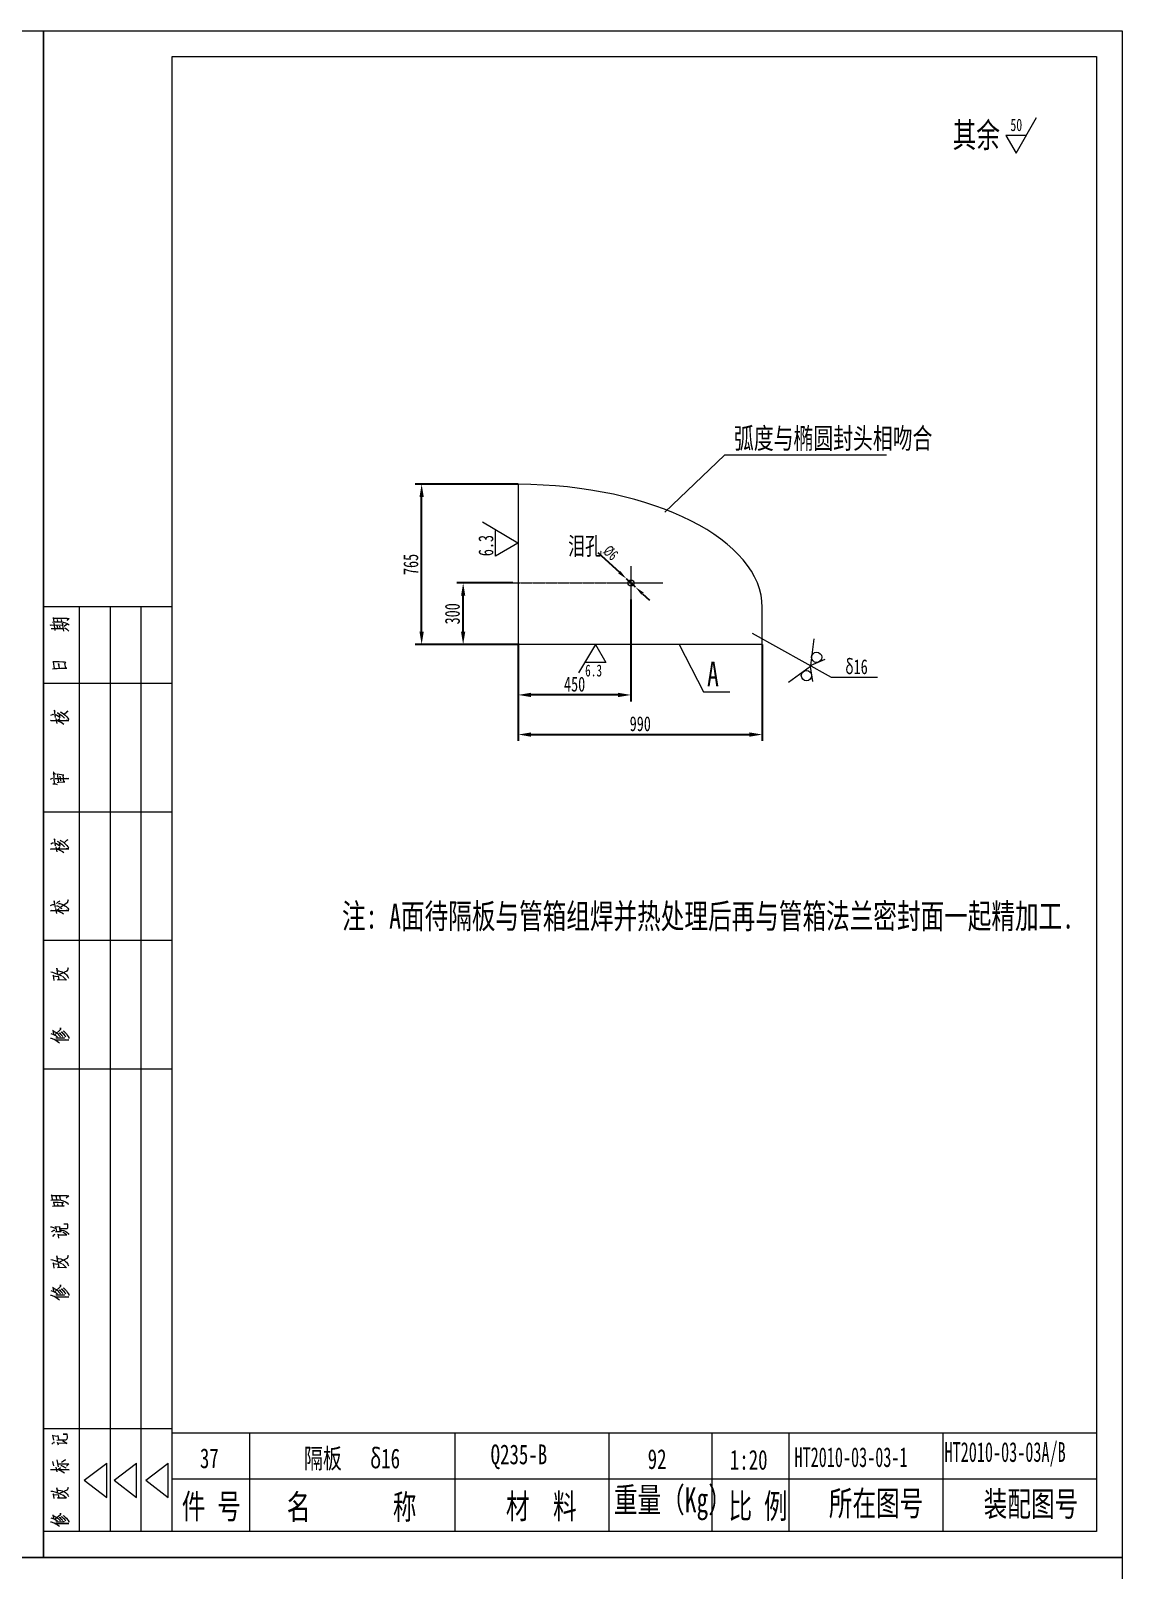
# Model space of a CAD drawing. Header units: millimetres. Extents: x 132745 to 150447, y -25377 to -12762.
# Drawn here: x 146197 to 150447, y -18905 to -12915 of the extents above; entities that cross this region are included whole.
import ezdxf

# ---------------------------------------------------------------- set-up
doc = ezdxf.new("R2010")
doc.units = ezdxf.units.MM
doc.header["$PDSIZE"] = -5
doc.linetypes.add('AD_LTYPE1 0 mm', pattern=[16, 13, -1, 1, -1])
doc.layers.get('0').update_dxf_attribs({"lineweight": 35})
doc.layers.get('Defpoints').update_dxf_attribs({"lineweight": 18})
doc.layers.add('CAXA_0', color=7, linetype='Continuous', lineweight=18)
doc.layers.add('cdr_dim', color=7, linetype='Continuous', lineweight=18)
doc.layers.add('cdr_dwg1', color=4, linetype='Continuous', lineweight=18, true_color=0x00ffff)
doc.layers.add('cdr_dwg3', color=1, linetype='AD_LTYPE1 0 mm', lineweight=18, true_color=0xff0000)
doc.styles.add('HZ', font='simfang.ttf', dxfattribs={"width": 0.7})
doc.styles.get("Standard").update_dxf_attribs({"font": 'simfang.ttf', "width": 0.7})
doc.styles.add('UserTxtStyle1', font='simfang.ttf', dxfattribs={"width": 0.6})
doc.dimstyles.new('UserStyle1', dxfattribs={"dimtxt": 43.338532, "dimasz": 37.5, "dimexe": 18.75, "dimexo": 0, "dimgap": 9.375, "dimtad": 1, "dimdec": 0, "dimrnd": 1, "dimtxsty": 'HZ', "dimblk1": 'CLOSED', "dimblk2": 'CLOSED', "dimcen": 0, "dimdle": 75, "dimclrd": 256, "dimclre": 256, "dimclrt": 256, "dimadec": 0, "dimazin": 0, "dimtfac": 1, "dimtdec": 3, "dimtmove": 0, "dimatfit": 3, "dimldrblk": 'CLOSED', "dimfxl": 1, "dimtolj": 1, "dimarcsym": 0})
doc.dimstyles.new('UserStyle2', dxfattribs={"dimtxt": 57.78471, "dimasz": 50, "dimexe": 25, "dimexo": 0, "dimgap": 12.5, "dimtad": 1, "dimdec": 0, "dimrnd": 1, "dimtxsty": 'HZ', "dimblk1": 'CLOSED', "dimblk2": 'CLOSED', "dimcen": 0, "dimdle": 100, "dimclrd": 256, "dimclre": 256, "dimclrt": 256, "dimadec": 0, "dimazin": 0, "dimtfac": 1, "dimtdec": 3, "dimtmove": 0, "dimatfit": 3, "dimldrblk": 'CLOSED', "dimfxl": 1, "dimtolj": 1, "dimarcsym": 0})

# ---------------------------------------------------------------- blocks, each defined once
blk = doc.blocks.new('*X7')
at = {"layer": 'CAXA_0', "color": 4, "linetype": 'Continuous', "true_color": 0x00ffff}
for p, q in [((-500, 3600), (0, 3600)), ((-360, 0), (-360, 3600)), ((0, 3300), (-497, 3300)), ((0, 2800), (-497, 2800)), ((0, 2300), (-497, 2300)), ((0, 1800), (-497, 1800)), ((0, 400), (-497, 400)), ((0, 0), (-500, 0))]:
    blk.add_line(p, q, dxfattribs=at)
at = {"layer": 'CAXA_0', "color": 7, "linetype": 'Continuous'}
for p, q in [((-240, 0), (-240, 3600)), ((-120, 0), (-120, 3600))]:
    blk.add_line(p, q, dxfattribs=at)
at = {"layer": 'CAXA_0', "color": 1, "linetype": 'Continuous', "true_color": 0xff0000}
for p, q in [((-341.5, 200), (-254.3, 266.9)), ((-254.3, 133.1), (-254.3, 266.9)), ((-225.1, 200), (-137.9, 266.9)), ((-137.9, 133.1), (-137.9, 266.9)), ((-102.2, 200), (-15, 266.9)), ((-15, 133.1), (-15, 266.9)), ((-341.5, 200), (-254.3, 133.1)), ((-225.1, 200), (-137.9, 133.1)), ((-102.2, 200), (-15, 133.1))]:
    blk.add_line(p, q, dxfattribs=at)
at = {"layer": 'CAXA_0', "color": 7, "linetype": 'Continuous'}
for points in [[(-465.9, 3539.2), (-459.5, 3540.6), (-459.5, 3540.6), (-446.7, 3540.6), (-446.7, 3540.6), (-432.7, 3540.1), (-432.7, 3540.1), (-423.9, 3539.2), (-423.9, 3539.2), (-414.6, 3536.7), (-414.6, 3536.7), (-408.7, 3533.7), (-408.7, 3533.7), (-400, 3528.2)], [(-458.9, 3540.6), (-461.8, 3555.5), (-461.8, 3555.5), (-463.6, 3554), (-463.6, 3554), (-445.5, 3554), (-445.5, 3554), (-444.3, 3554), (-444.3, 3554), (-418.1, 3554.5), (-418.1, 3554.5), (-408.2, 3554), (-408.2, 3554), (-402.3, 3553.5), (-402.3, 3553.5), (-400.6, 3553), (-400.6, 3553), (-408.2, 3545.6), (-408.2, 3545.6), (-402.9, 3552.5)], [(-454.8, 3505.9), (-458.3, 3535.2)], [(-444.3, 3541.1), (-446.1, 3549.6)], [(-429.2, 3540.1), (-429.2, 3541.1), (-429.2, 3541.1), (-430.9, 3549.1)], [(-421.6, 3504.4), (-426.2, 3535.2), (-426.2, 3535.2), (-426.8, 3533.7), (-426.8, 3533.7), (-425.1, 3531.7)], [(-474.1, 3527.8), (-470.6, 3528.7), (-470.6, 3528.7), (-425.1, 3527.3)], [(-470.6, 3513.9), (-467.1, 3514.9), (-467.1, 3514.9), (-423.3, 3514.9)], [(-444.9, 3515.4), (-446.7, 3524.3)], [(-435, 3515.9), (-436.7, 3523.8)], [(-419.8, 3523.8), (-412.8, 3529.2), (-412.8, 3529.2), (-409.9, 3529.2), (-409.9, 3529.2), (-415.2, 3527.3)], [(-418.1, 3515.9), (-415.2, 3515.4), (-415.2, 3515.4), (-409.3, 3511.4), (-409.3, 3511.4), (-405.2, 3507.9), (-405.2, 3507.9), (-402.3, 3504.4)], [(-465.3, 3357.4), (-459.5, 3358.3), (-459.5, 3358.3), (-446.7, 3358.8), (-446.7, 3358.8), (-433.2, 3359.3), (-433.2, 3359.3), (-431.5, 3359.3), (-431.5, 3359.3), (-422.2, 3359.3), (-422.2, 3359.3), (-409.9, 3359.3), (-409.9, 3359.3), (-414, 3359.3), (-414, 3359.3), (-417.5, 3378.7), (-417.5, 3378.7), (-413.4, 3382.6), (-413.4, 3382.6), (-418.7, 3383.6), (-418.7, 3383.6), (-425.7, 3383.6), (-425.7, 3383.6), (-439.1, 3384.1), (-439.1, 3384.1), (-453.1, 3384.6), (-453.1, 3384.6), (-464.7, 3384.6), (-464.7, 3384.6), (-463, 3385.1), (-463, 3385.1), (-458.9, 3358.8)], [(-437.9, 3359.3), (-441.4, 3378.7), (-441.4, 3378.7), (-442, 3376.7), (-442, 3376.7), (-439.7, 3372.2)], [(-471.7, 3176.7), (-465.9, 3180.1), (-465.9, 3180.1), (-463.6, 3180.6), (-463.6, 3180.6), (-461.8, 3180.1)], [(-453.1, 3168.2), (-457.7, 3196), (-457.7, 3196), (-458.3, 3194), (-458.3, 3194), (-456.6, 3190.1)], [(-453.7, 3178.2), (-450.2, 3177.7), (-450.2, 3177.7), (-436.2, 3169.2), (-436.2, 3169.2), (-435.6, 3168.2), (-435.6, 3168.2), (-439.7, 3183.6)], [(-447.2, 3186.6), (-444.3, 3186.1), (-444.3, 3186.1), (-435.6, 3180.1), (-435.6, 3180.1), (-435, 3179.6), (-435, 3179.6), (-429.2, 3175.2), (-429.2, 3175.2), (-423.3, 3170.2), (-423.3, 3170.2), (-418.1, 3164.8)], [(-435.6, 3190.1), (-431.5, 3188.6), (-431.5, 3188.6), (-422.2, 3182.6), (-422.2, 3182.6), (-416.3, 3176.7), (-416.3, 3176.7), (-409.9, 3170.2), (-409.9, 3170.2), (-405.2, 3164.8), (-405.2, 3164.8), (-401.7, 3160.3)], [(-419.8, 3180.6), (-409.9, 3190.6), (-409.9, 3190.6), (-405.2, 3192.5), (-405.2, 3192.5), (-411.1, 3189.6)], [(-472.9, 3155.4), (-470, 3157.3), (-470, 3157.3), (-470.6, 3156.8), (-470.6, 3156.8), (-401.7, 3156.8), (-401.7, 3156.8), (-407, 3156.3), (-407, 3156.3), (-412.8, 3156.8)], [(-452.5, 3164.3), (-449, 3144.9)], [(-448.4, 3157.3), (-439.1, 3152.9), (-439.1, 3152.9), (-432.1, 3149.4), (-432.1, 3149.4), (-426.8, 3146.4), (-426.8, 3146.4), (-421.6, 3142.5)], [(-444.3, 3157.3), (-437.3, 3163.8)], [(-457.2, 2910.4), (-460.7, 2955), (-460.7, 2955), (-462.4, 2954), (-462.4, 2954), (-453.1, 2948.1)], [(-423.9, 2942.1), (-421, 2944.1), (-421, 2944.1), (-449, 2947.1), (-449, 2947.1), (-446.7, 2948.1), (-446.7, 2948.1), (-442.6, 2916.9)], [(-447.8, 2914.9), (-442.6, 2915.9), (-442.6, 2915.9), (-416.9, 2917.8), (-416.9, 2917.8), (-421.6, 2917.4), (-421.6, 2917.4), (-423.9, 2942.1), (-423.9, 2942.1), (-424.5, 2939.2), (-424.5, 2939.2), (-423.3, 2933.7)], [(-433.2, 2921.8), (-435.6, 2939.7)], [(-473.5, 2928.3), (-467.7, 2931.2), (-467.7, 2931.2), (-463.6, 2932.2)], [(-463.6, 2910.4), (-458.3, 2910.4), (-458.3, 2910.4), (-454.2, 2909.4), (-454.2, 2909.4), (-450.2, 2908.4), (-450.2, 2908.4), (-447.2, 2907.4)], [(-455.4, 2930.2), (-454.2, 2931.2), (-454.2, 2931.2), (-401.2, 2930.7), (-401.2, 2930.7), (-406.4, 2929.7), (-406.4, 2929.7), (-412.8, 2930.7)], [(-453.1, 2668.2), (-457.7, 2696), (-457.7, 2696), (-458.3, 2694), (-458.3, 2694), (-456.6, 2690.1)], [(-472.9, 2655.4), (-470, 2657.3), (-470, 2657.3), (-470.6, 2656.8), (-470.6, 2656.8), (-401.7, 2656.8), (-401.7, 2656.8), (-407, 2656.3), (-407, 2656.3), (-412.8, 2656.8)], [(-471.7, 2676.7), (-465.9, 2680.1), (-465.9, 2680.1), (-463.6, 2680.6), (-463.6, 2680.6), (-461.8, 2680.1)], [(-453.7, 2678.2), (-450.2, 2677.7), (-450.2, 2677.7), (-436.2, 2669.2), (-436.2, 2669.2), (-435.6, 2668.2), (-435.6, 2668.2), (-439.7, 2683.6)], [(-452.5, 2664.3), (-449, 2644.9)], [(-448.4, 2657.3), (-439.1, 2652.9), (-439.1, 2652.9), (-432.1, 2649.4), (-432.1, 2649.4), (-426.8, 2646.4), (-426.8, 2646.4), (-421.6, 2642.5)], [(-447.2, 2686.6), (-444.3, 2686.1), (-444.3, 2686.1), (-435.6, 2680.1), (-435.6, 2680.1), (-435, 2679.6), (-435, 2679.6), (-429.2, 2675.2), (-429.2, 2675.2), (-423.3, 2670.2), (-423.3, 2670.2), (-418.1, 2664.8)], [(-444.3, 2657.3), (-437.3, 2663.8)], [(-435.6, 2690.1), (-431.5, 2688.6), (-431.5, 2688.6), (-422.2, 2682.6), (-422.2, 2682.6), (-416.3, 2676.7), (-416.3, 2676.7), (-409.9, 2670.2), (-409.9, 2670.2), (-405.2, 2664.8), (-405.2, 2664.8), (-401.7, 2660.3)], [(-419.8, 2680.6), (-409.9, 2690.6), (-409.9, 2690.6), (-405.2, 2692.5), (-405.2, 2692.5), (-411.1, 2689.6)], [(-433.2, 2430.7), (-432.1, 2432.2), (-432.1, 2432.2), (-405.2, 2449.6), (-405.2, 2449.6), (-404.7, 2459), (-404.7, 2459), (-406.4, 2450.1), (-406.4, 2450.1), (-408.7, 2447.6)], [(-472.9, 2436.2), (-467.7, 2439.2), (-467.7, 2439.2), (-464.2, 2440.2), (-464.2, 2440.2), (-460.7, 2440.2)], [(-472.9, 2415.9), (-469.4, 2418.3), (-469.4, 2418.3), (-470.6, 2417.4), (-470.6, 2417.4), (-401.7, 2417.4), (-401.7, 2417.4), (-405.8, 2416.4), (-405.8, 2416.4), (-411.7, 2417.4)], [(-454.2, 2428.8), (-458.3, 2454), (-458.3, 2454), (-458.9, 2452.1), (-458.9, 2452.1), (-457.7, 2449.6)], [(-453.7, 2424.3), (-449.6, 2405.5)], [(-450.2, 2444.6), (-443.7, 2450.6), (-443.7, 2450.6), (-440.8, 2452.1), (-440.8, 2452.1), (-437.3, 2454)], [(-450.2, 2435.2), (-445.5, 2434.7), (-445.5, 2434.7), (-437.3, 2429.7), (-437.3, 2429.7), (-431.5, 2426.3), (-431.5, 2426.3), (-429.2, 2424.3)], [(-449.6, 2417.4), (-441.4, 2414.4), (-441.4, 2414.4), (-434.4, 2410.9), (-434.4, 2410.9), (-428, 2407.4), (-428, 2407.4), (-422.2, 2403.5)], [(-446.7, 2417.8), (-439.1, 2424.8)], [(-441.4, 2444.1), (-436.7, 2444.6), (-436.7, 2444.6), (-428.6, 2441.6), (-428.6, 2441.6), (-422.2, 2438.7), (-422.2, 2438.7), (-416.9, 2435.2), (-416.9, 2435.2), (-412.8, 2432.2), (-412.8, 2432.2), (-408.7, 2429.3), (-408.7, 2429.3), (-405.2, 2425.8), (-405.2, 2425.8), (-401.7, 2421.3)], [(-472.3, 2177.7), (-465.3, 2176.7), (-465.3, 2176.7), (-456, 2173.7), (-456, 2173.7), (-446.1, 2169.7), (-446.1, 2169.7), (-439.7, 2166.8), (-439.7, 2166.8), (-435, 2164.8), (-435, 2164.8), (-430.9, 2162.8)], [(-458.9, 2144.9), (-461.8, 2164.8), (-461.8, 2164.8), (-463.6, 2162.8), (-463.6, 2162.8), (-443.2, 2160.3), (-443.2, 2160.3), (-443.2, 2162.8), (-443.2, 2162.8), (-440.8, 2147.9), (-440.8, 2147.9), (-446.1, 2146.9), (-446.1, 2146.9), (-439.7, 2147.9), (-439.7, 2147.9), (-413.4, 2147.4)], [(-444.9, 2169.7), (-448.4, 2192), (-448.4, 2192), (-449, 2189.6), (-449, 2189.6), (-447.8, 2185.6)], [(-446.1, 2182.1), (-442.6, 2182.1), (-442.6, 2182.1), (-433.2, 2180.1), (-433.2, 2180.1), (-428, 2178.2), (-428, 2178.2), (-423.3, 2176.2), (-423.3, 2176.2), (-419.2, 2173.7), (-419.2, 2173.7), (-415.2, 2170.7), (-415.2, 2170.7), (-411.1, 2167.3), (-411.1, 2167.3), (-408.2, 2163.3), (-408.2, 2163.3), (-405.2, 2159.3), (-405.2, 2159.3), (-404.1, 2156.3), (-404.1, 2156.3), (-402.9, 2153.4)], [(-437.3, 2167.3), (-436.7, 2168.7), (-436.7, 2168.7), (-405.2, 2184.1), (-405.2, 2184.1), (-404.7, 2193.5), (-404.7, 2193.5), (-406.4, 2184.6), (-406.4, 2184.6), (-409.9, 2182.1)], [(-411.1, 2145.9), (-426.8, 2161.3)], [(-473.5, 1920.8), (-470, 1920.3), (-470, 1920.3), (-460.7, 1915.9), (-460.7, 1915.9), (-459.5, 1915.9), (-459.5, 1915.9), (-452.5, 1911.9), (-452.5, 1911.9), (-446.7, 1908.4), (-446.7, 1908.4), (-442, 1905), (-442, 1905), (-437.9, 1902)], [(-472.3, 1938.7), (-463.6, 1935.2), (-463.6, 1935.2), (-456.6, 1932.2), (-456.6, 1932.2), (-451.3, 1928.8), (-451.3, 1928.8), (-450.2, 1928.3), (-450.2, 1928.3), (-446.1, 1925.8)], [(-461.2, 1934.2), (-460.7, 1936.2), (-460.7, 1936.2), (-463, 1951.1), (-463, 1951.1), (-464.2, 1950.1), (-464.2, 1950.1), (-456, 1945.1), (-456, 1945.1), (-449, 1940.7), (-449, 1940.7), (-444.3, 1936.7), (-444.3, 1936.7), (-440.2, 1932.2), (-440.2, 1932.2), (-436.2, 1927.8), (-436.2, 1927.8), (-433.8, 1924.8)], [(-455.4, 1932.2), (-454.8, 1934.2), (-454.8, 1934.2), (-433.8, 1953.5), (-433.8, 1953.5), (-434.4, 1960), (-434.4, 1960), (-434.4, 1953.5), (-434.4, 1953.5), (-436.7, 1951.1)], [(-451.9, 1921.3), (-418.1, 1921.3), (-418.1, 1921.3), (-422.2, 1920.8), (-422.2, 1920.8), (-425.1, 1921.3)], [(-439.7, 1940.7), (-437.9, 1940.2), (-437.9, 1940.2), (-437.3, 1939.7), (-437.3, 1939.7), (-432.7, 1934.7), (-432.7, 1934.7), (-428.6, 1930.7), (-428.6, 1930.7), (-425.7, 1927.3)], [(-432.7, 1944.6), (-430.3, 1943.6), (-430.3, 1943.6), (-429.2, 1943.1), (-429.2, 1943.1), (-423.3, 1937.7), (-423.3, 1937.7), (-422.7, 1936.7), (-422.7, 1936.7), (-419.8, 1933.7), (-419.8, 1933.7), (-416.9, 1929.7), (-416.9, 1929.7), (-414, 1925.8)], [(-425.7, 1949.1), (-421.6, 1947.6), (-421.6, 1947.6), (-415.7, 1942.1), (-415.7, 1942.1), (-411.1, 1937.2), (-411.1, 1937.2), (-408.2, 1932.2), (-408.2, 1932.2), (-404.7, 1927.3), (-404.7, 1927.3), (-402.3, 1922.8), (-402.3, 1922.8), (-401.2, 1919.3)], [(-453.7, 1913.9), (-402.3, 1913.9), (-402.3, 1913.9), (-407, 1912.9), (-407, 1912.9), (-415.7, 1913.9)], [(-471.7, 1290.2), (-465.3, 1291.7), (-465.3, 1291.7), (-451.9, 1291.7), (-451.9, 1291.7), (-440.8, 1291.2), (-440.8, 1291.2), (-432.1, 1289.7), (-432.1, 1289.7), (-423.9, 1287.2), (-423.9, 1287.2), (-415.2, 1283.3), (-415.2, 1283.3), (-408.7, 1279.3), (-408.7, 1279.3), (-404.1, 1274.8), (-404.1, 1274.8), (-402.9, 1273.4)], [(-465.3, 1292.2), (-465.9, 1292.7), (-465.9, 1292.7), (-467.7, 1311), (-467.7, 1311), (-470, 1308.1), (-470, 1308.1), (-465.9, 1308.1), (-465.9, 1308.1), (-422.7, 1307.6), (-422.7, 1307.6), (-414.6, 1307.6), (-414.6, 1307.6), (-408.7, 1307.6), (-408.7, 1307.6), (-402.3, 1306.6), (-402.3, 1306.6), (-412.8, 1298.2)], [(-465.3, 1265.9), (-458.9, 1267.4), (-458.9, 1267.4), (-420.4, 1267.9), (-420.4, 1267.9), (-425.1, 1266.9), (-425.1, 1266.9), (-425.7, 1267.9), (-425.7, 1267.9), (-427.4, 1276.3), (-427.4, 1276.3), (-422.2, 1279.3), (-422.2, 1279.3), (-424.5, 1279.8), (-424.5, 1279.8), (-443.7, 1280.3), (-443.7, 1280.3), (-463, 1280.3), (-463, 1280.3), (-460.7, 1281.3), (-460.7, 1281.3), (-460.1, 1279.3), (-460.1, 1279.3), (-458.9, 1267.9)], [(-448.4, 1292.2), (-448.4, 1293.2), (-448.4, 1293.2), (-450.7, 1304.1), (-450.7, 1304.1), (-451.3, 1302.6), (-451.3, 1302.6), (-450.7, 1301.1)], [(-443.2, 1268.4), (-444.9, 1275.8), (-444.9, 1275.8), (-444.9, 1275.3)], [(-433.8, 1291.2), (-434.4, 1292.2), (-434.4, 1292.2), (-436.2, 1303.6), (-436.2, 1303.6), (-436.7, 1301.6), (-436.7, 1301.6), (-435, 1299.6)], [(-472.9, 1185.6), (-469.4, 1186.1), (-469.4, 1186.1), (-451.3, 1179.6)], [(-468.8, 1167.3), (-467.7, 1168.2), (-467.7, 1168.2), (-460.7, 1173.2), (-460.7, 1173.2), (-456, 1173.7)], [(-464.7, 1148.9), (-458.9, 1155.4), (-458.9, 1155.4), (-456, 1156.8), (-456, 1156.8), (-459.5, 1154.9)], [(-453.7, 1166.8), (-450.2, 1167.7), (-450.2, 1167.7), (-431.5, 1168.2), (-431.5, 1168.2), (-435, 1167.3), (-435, 1167.3), (-437.3, 1186.6), (-437.3, 1186.6), (-437.3, 1185.1), (-437.3, 1185.1), (-453.7, 1186.6), (-453.7, 1186.6), (-453.1, 1187.6), (-453.1, 1187.6), (-450.2, 1168.2)], [(-440.8, 1142), (-440.2, 1143.9), (-440.2, 1143.9), (-443.2, 1157.3), (-443.2, 1157.3), (-444.3, 1155.4), (-444.3, 1155.4), (-409.3, 1154.9), (-409.3, 1154.9), (-409.3, 1154.4), (-409.3, 1154.4), (-425.7, 1165.8)], [(-434.4, 1179.6), (-430.3, 1180.1), (-430.3, 1180.1), (-412.8, 1179.6), (-412.8, 1179.6), (-408.2, 1180.1), (-408.2, 1180.1), (-405.8, 1181.6), (-405.8, 1181.6), (-405.2, 1183.6), (-405.2, 1183.6), (-405.2, 1197), (-405.2, 1197), (-421.6, 1196)], [(-433.8, 1173.2), (-428.6, 1172.7), (-428.6, 1172.7), (-421.6, 1171.2), (-421.6, 1171.2), (-414, 1167.7), (-414, 1167.7), (-409.9, 1164.8), (-409.9, 1164.8), (-404.7, 1160.3), (-404.7, 1160.3), (-401.2, 1156.3)], [(-472.3, 1058.7), (-465.3, 1057.7), (-465.3, 1057.7), (-456, 1054.7), (-456, 1054.7), (-446.1, 1050.7), (-446.1, 1050.7), (-439.7, 1047.8), (-439.7, 1047.8), (-435, 1045.8), (-435, 1045.8), (-430.9, 1043.8)], [(-458.9, 1025.9), (-461.8, 1045.8), (-461.8, 1045.8), (-463.6, 1043.8), (-463.6, 1043.8), (-443.2, 1041.3), (-443.2, 1041.3), (-443.2, 1043.8), (-443.2, 1043.8), (-440.8, 1028.9), (-440.8, 1028.9), (-446.1, 1027.9), (-446.1, 1027.9), (-439.7, 1028.9), (-439.7, 1028.9), (-413.4, 1028.4)], [(-444.9, 1050.7), (-448.4, 1073), (-448.4, 1073), (-449, 1070.6), (-449, 1070.6), (-447.8, 1066.6)], [(-446.1, 1063.1), (-442.6, 1063.1), (-442.6, 1063.1), (-433.2, 1061.1), (-433.2, 1061.1), (-428, 1059.2), (-428, 1059.2), (-423.3, 1057.2), (-423.3, 1057.2), (-419.2, 1054.7), (-419.2, 1054.7), (-415.2, 1051.7), (-415.2, 1051.7), (-411.1, 1048.3), (-411.1, 1048.3), (-408.2, 1044.3), (-408.2, 1044.3), (-405.2, 1040.3), (-405.2, 1040.3), (-404.1, 1037.3), (-404.1, 1037.3), (-402.9, 1034.4)], [(-437.3, 1048.3), (-436.7, 1049.7), (-436.7, 1049.7), (-405.2, 1065.1), (-405.2, 1065.1), (-404.7, 1074.5), (-404.7, 1074.5), (-406.4, 1065.6), (-406.4, 1065.6), (-409.9, 1063.1)], [(-411.1, 1026.9), (-426.8, 1042.3)], [(-455.4, 932.2), (-454.8, 934.2), (-454.8, 934.2), (-433.8, 953.5), (-433.8, 953.5), (-434.4, 960), (-434.4, 960), (-434.4, 953.5), (-434.4, 953.5), (-436.7, 951.1)], [(-473.5, 920.8), (-470, 920.3), (-470, 920.3), (-460.7, 915.9), (-460.7, 915.9), (-459.5, 915.9), (-459.5, 915.9), (-452.5, 911.9), (-452.5, 911.9), (-446.7, 908.4), (-446.7, 908.4), (-442, 905), (-442, 905), (-437.9, 902)], [(-472.3, 938.7), (-463.6, 935.2), (-463.6, 935.2), (-456.6, 932.2), (-456.6, 932.2), (-451.3, 928.8), (-451.3, 928.8), (-450.2, 928.3), (-450.2, 928.3), (-446.1, 925.8)], [(-461.2, 934.2), (-460.7, 936.2), (-460.7, 936.2), (-463, 951.1), (-463, 951.1), (-464.2, 950.1), (-464.2, 950.1), (-456, 945.1), (-456, 945.1), (-449, 940.7), (-449, 940.7), (-444.3, 936.7), (-444.3, 936.7), (-440.2, 932.2), (-440.2, 932.2), (-436.2, 927.8), (-436.2, 927.8), (-433.8, 924.8)], [(-453.7, 913.9), (-402.3, 913.9), (-402.3, 913.9), (-407, 912.9), (-407, 912.9), (-415.7, 913.9)], [(-451.9, 921.3), (-418.1, 921.3), (-418.1, 921.3), (-422.2, 920.8), (-422.2, 920.8), (-425.1, 921.3)], [(-439.7, 940.7), (-437.9, 940.2), (-437.9, 940.2), (-437.3, 939.7), (-437.3, 939.7), (-432.7, 934.7), (-432.7, 934.7), (-428.6, 930.7), (-428.6, 930.7), (-425.7, 927.3)], [(-432.7, 944.6), (-430.3, 943.6), (-430.3, 943.6), (-429.2, 943.1), (-429.2, 943.1), (-423.3, 937.7), (-423.3, 937.7), (-422.7, 936.7), (-422.7, 936.7), (-419.8, 933.7), (-419.8, 933.7), (-416.9, 929.7), (-416.9, 929.7), (-414, 925.8)], [(-425.7, 949.1), (-421.6, 947.6), (-421.6, 947.6), (-415.7, 942.1), (-415.7, 942.1), (-411.1, 937.2), (-411.1, 937.2), (-408.2, 932.2), (-408.2, 932.2), (-404.7, 927.3), (-404.7, 927.3), (-402.3, 922.8), (-402.3, 922.8), (-401.2, 919.3)], [(-460.7, 355.4), (-463.6, 375.3), (-463.6, 375.3), (-465.3, 374), (-465.3, 374), (-444.3, 371.4), (-444.3, 371.4), (-444.3, 374), (-444.3, 374), (-442.6, 357.1)], [(-449, 356.3), (-440.2, 357.1), (-440.2, 357.1), (-420.4, 357.1), (-420.4, 357.1), (-414, 357.6), (-414, 357.6), (-411.1, 358.4), (-411.1, 358.4), (-409.3, 359.7), (-409.3, 359.7), (-408.2, 361.9), (-408.2, 361.9), (-407.6, 365.3), (-407.6, 365.3), (-407, 369.2), (-407, 369.2), (-408.7, 380), (-408.7, 380), (-423.9, 379.1), (-423.9, 379.1), (-408.7, 379.1)], [(-467.7, 340.7), (-463, 345.9), (-463, 345.9), (-460.7, 347.2), (-460.7, 347.2), (-457.7, 347.2), (-457.7, 347.2), (-461.8, 346.8)], [(-442.6, 336), (-445.5, 347.2), (-445.5, 347.2), (-447.2, 345.5), (-447.2, 345.5), (-413.4, 344.6), (-413.4, 344.6), (-409.9, 342.9), (-409.9, 342.9), (-426.2, 353.2)], [(-472.9, 242.3), (-411.7, 241.9), (-411.7, 241.9), (-400.6, 241), (-400.6, 241), (-406.4, 240.6), (-406.4, 240.6), (-412.8, 241.4)], [(-460.1, 255.7), (-463.6, 272.9)], [(-447.8, 232.4), (-451.3, 250.9)], [(-447.2, 242.3), (-440.2, 240.1), (-440.2, 240.1), (-432.1, 236.7), (-432.1, 236.7), (-424.5, 232.8), (-424.5, 232.8), (-418.7, 229.4)], [(-442.6, 251.8), (-446.7, 279.9)], [(-442.6, 263), (-439.1, 264.3), (-439.1, 264.3), (-409.9, 264.3), (-409.9, 264.3), (-403.5, 263.9), (-403.5, 263.9), (-401.2, 263.5), (-401.2, 263.5), (-410.5, 255.3), (-410.5, 255.3), (-402.3, 263.5)], [(-441.4, 243.2), (-433.8, 249.6)], [(-433.2, 257.4), (-430.9, 257), (-430.9, 257), (-413.4, 247.9)], [(-430.9, 269.9), (-419.2, 277.7), (-419.2, 277.7), (-414.6, 279), (-414.6, 279), (-422.2, 276)], [(-472.3, 158.1), (-465.3, 157.3), (-465.3, 157.3), (-456, 154.7), (-456, 154.7), (-446.1, 151.2), (-446.1, 151.2), (-439.7, 148.6), (-439.7, 148.6), (-435, 146.9), (-435, 146.9), (-430.9, 145.2)], [(-458.9, 129.6), (-461.8, 146.9), (-461.8, 146.9), (-463.6, 145.2), (-463.6, 145.2), (-443.2, 143), (-443.2, 143), (-443.2, 145.2), (-443.2, 145.2), (-440.8, 132.2), (-440.8, 132.2), (-446.1, 131.4), (-446.1, 131.4), (-439.7, 132.2), (-439.7, 132.2), (-413.4, 131.8)], [(-444.9, 151.2), (-448.4, 170.6), (-448.4, 170.6), (-449, 168.5), (-449, 168.5), (-447.8, 165)], [(-446.1, 162), (-442.6, 162), (-442.6, 162), (-433.2, 160.3), (-433.2, 160.3), (-428, 158.6), (-428, 158.6), (-423.3, 156.8), (-423.3, 156.8), (-419.2, 154.7), (-419.2, 154.7), (-415.2, 152.1), (-415.2, 152.1), (-411.1, 149.1), (-411.1, 149.1), (-408.2, 145.6), (-408.2, 145.6), (-405.2, 142.2), (-405.2, 142.2), (-404.1, 139.6), (-404.1, 139.6), (-402.9, 137)], [(-437.3, 149.1), (-436.7, 150.4), (-436.7, 150.4), (-405.2, 163.7), (-405.2, 163.7), (-404.7, 171.9), (-404.7, 171.9), (-406.4, 164.2), (-406.4, 164.2), (-409.9, 162)], [(-411.1, 130.5), (-426.8, 143.9)], [(-461.2, 49.8), (-460.7, 51.5), (-460.7, 51.5), (-463, 64.5), (-463, 64.5), (-464.2, 63.6), (-464.2, 63.6), (-456, 59.3), (-456, 59.3), (-449, 55.4), (-449, 55.4), (-444.3, 51.9), (-444.3, 51.9), (-440.2, 48.1), (-440.2, 48.1), (-436.2, 44.2), (-436.2, 44.2), (-433.8, 41.6)], [(-455.4, 48.1), (-454.8, 49.8), (-454.8, 49.8), (-433.8, 66.6), (-433.8, 66.6), (-434.4, 72.2), (-434.4, 72.2), (-434.4, 66.6), (-434.4, 66.6), (-436.7, 64.5)], [(-425.7, 62.7), (-421.6, 61.4), (-421.6, 61.4), (-415.7, 56.7), (-415.7, 56.7), (-411.1, 52.4), (-411.1, 52.4), (-408.2, 48.1), (-408.2, 48.1), (-404.7, 43.7), (-404.7, 43.7), (-402.3, 39.9), (-402.3, 39.9), (-401.2, 36.8)], [(-473.5, 38.1), (-470, 37.7), (-470, 37.7), (-460.7, 33.8), (-460.7, 33.8), (-459.5, 33.8), (-459.5, 33.8), (-452.5, 30.4), (-452.5, 30.4), (-446.7, 27.3), (-446.7, 27.3), (-442, 24.3), (-442, 24.3), (-437.9, 21.7)], [(-472.3, 53.7), (-463.6, 50.6), (-463.6, 50.6), (-456.6, 48.1), (-456.6, 48.1), (-451.3, 45), (-451.3, 45), (-450.2, 44.6), (-450.2, 44.6), (-446.1, 42.4)], [(-453.7, 32.1), (-402.3, 32.1), (-402.3, 32.1), (-407, 31.2), (-407, 31.2), (-415.7, 32.1)], [(-451.9, 38.6), (-418.1, 38.6), (-418.1, 38.6), (-422.2, 38.1), (-422.2, 38.1), (-425.1, 38.6)], [(-439.7, 55.4), (-437.9, 55), (-437.9, 55), (-437.3, 54.5), (-437.3, 54.5), (-432.7, 50.2), (-432.7, 50.2), (-428.6, 46.8), (-428.6, 46.8), (-425.7, 43.7)], [(-432.7, 58.8), (-430.3, 58), (-430.3, 58), (-429.2, 57.6), (-429.2, 57.6), (-423.3, 52.8), (-423.3, 52.8), (-422.7, 51.9), (-422.7, 51.9), (-419.8, 49.4), (-419.8, 49.4), (-416.9, 45.9), (-416.9, 45.9), (-414, 42.4)]]:
    blk.add_lwpolyline(points, dxfattribs=at)
blk = doc.blocks.new('*X11')
at = {"layer": 'cdr_dim', "linetype": 'Continuous'}
blk.add_lwpolyline([(40, 69.3), (-40, 69.3), (0, 0), (80, 138.6)], dxfattribs=at)
blk = doc.blocks.new('*D65')
at = {"layer": 'cdr_dim', "linetype": 'Continuous', "lineweight": -2}
for p, q in [((149045.2, -15303.4), (149045.2, -15678.3)), ((148094.8, -15427.7), (148094.8, -15678.3)), ((148144.8, -15653.3), (148995.2, -15653.3))]:
    blk.add_line(p, q, dxfattribs=at)
at = {"layer": 'cdr_dim', "linetype": 'Continuous'}
for points in [[(148144.8, -15645), (148144.8, -15661.7), (148094.8, -15653.3)], [(148995.2, -15645), (148995.2, -15661.7), (149045.2, -15653.3)]]:
    blk.add_solid(points, dxfattribs=at)
at = {"layer": 'Defpoints', "color": 0, "linetype": 'Continuous'}
for p in [(149045.2, -15303.4), (148094.8, -15427.7), (149045.2, -15653.3)]:
    blk.add_point(p, dxfattribs=at)
at = {"layer": 'cdr_dim', "linetype": 'Continuous', "insert": (148570, -15611.6), "char_height": 57.78, "attachment_point": 5, "style": 'HZ'}
blk.add_mtext('\\A1;990', dxfattribs=at)
blk = doc.blocks.new('_CLOSED')
at = {"color": 0, "linetype": 'ByBlock', "lineweight": -2}
for p, q in [((-1, 0.166667), (0, 0)), ((-1, 0.166667), (-1, -0.166667)), ((0, 0), (-1, -0.166667)), ((0, 0), (-1, 0))]:
    blk.add_line(p, q, dxfattribs=at)
blk = doc.blocks.new('*D66')
at = {"layer": 'cdr_dim', "linetype": 'Continuous', "lineweight": -2}
for p, q in [((148404.7, -14944.3), (148488.6, -15021.7)), ((148551.4, -15079.7), (148516.1, -15047.1)), ((148579, -15105.1), (148606.5, -15130.5))]:
    blk.add_line(p, q, dxfattribs=at)
at = {"layer": 'cdr_dim', "linetype": 'Continuous'}
for points in [[(148492.8, -15017.1), (148484.3, -15026.3), (148516.1, -15047.1)], [(148583.2, -15100.5), (148574.7, -15109.7), (148551.4, -15079.7)]]:
    blk.add_solid(points, dxfattribs=at)
at = {"layer": 'Defpoints', "color": 0, "linetype": 'Continuous'}
for p in [(148516.1, -15047.1), (148551.4, -15079.7)]:
    blk.add_point(p, dxfattribs=at)
at = {"layer": 'cdr_dim', "linetype": 'Continuous', "insert": (148454.7, -14946.5), "char_height": 43.34, "attachment_point": 5, "rotation": 317.30675, "style": 'HZ'}
blk.add_mtext('\\A1;%%C6', dxfattribs=at)
blk = doc.blocks.new('*D67')
at = {"layer": 'cdr_dim', "linetype": 'Continuous', "lineweight": -2}
for p, q in [((148094.8, -14679.4), (147693.7, -14679.4)), ((147718.7, -15253.4), (147718.7, -14729.4)), ((148094.8, -15303.4), (147693.7, -15303.4))]:
    blk.add_line(p, q, dxfattribs=at)
at = {"layer": 'cdr_dim', "linetype": 'Continuous'}
for points in [[(147710.3, -14729.4), (147727, -14729.4), (147718.7, -14679.4)], [(147710.3, -15253.4), (147727, -15253.4), (147718.7, -15303.4)]]:
    blk.add_solid(points, dxfattribs=at)
at = {"layer": 'Defpoints', "color": 0, "linetype": 'Continuous'}
for p in [(147718.7, -14679.4), (148094.8, -14679.4), (148094.8, -15303.4)]:
    blk.add_point(p, dxfattribs=at)
at = {"layer": 'cdr_dim', "linetype": 'Continuous', "insert": (147676.9, -14991.4), "char_height": 57.78, "attachment_point": 5, "rotation": 90, "style": 'HZ'}
blk.add_mtext('\\A1;765', dxfattribs=at)
blk = doc.blocks.new('*D68')
at = {"layer": 'cdr_dim', "linetype": 'Continuous', "lineweight": -2}
for p, q in [((148073.2, -15063.4), (147855.3, -15063.4)), ((147880.3, -15253.4), (147880.3, -15113.4)), ((148098.6, -15303.4), (147855.3, -15303.4))]:
    blk.add_line(p, q, dxfattribs=at)
at = {"layer": 'cdr_dim', "linetype": 'Continuous'}
for points in [[(147872, -15113.4), (147888.6, -15113.4), (147880.3, -15063.4)], [(147872, -15253.4), (147888.6, -15253.4), (147880.3, -15303.4)]]:
    blk.add_solid(points, dxfattribs=at)
at = {"layer": 'Defpoints', "color": 0, "linetype": 'Continuous'}
for p in [(147880.3, -15063.4), (148073.2, -15063.4), (148098.6, -15303.4)]:
    blk.add_point(p, dxfattribs=at)
at = {"layer": 'cdr_dim', "linetype": 'Continuous', "insert": (147838.6, -15183.4), "char_height": 57.78, "attachment_point": 5, "rotation": 90, "style": 'HZ'}
blk.add_mtext('\\A1;300', dxfattribs=at)
blk = doc.blocks.new('*D69')
at = {"layer": 'cdr_dim', "linetype": 'Continuous', "lineweight": -2}
for p, q in [((148533.8, -15127.7), (148533.8, -15524.1)), ((148094.8, -15303.4), (148094.8, -15524.1)), ((148483.8, -15499.1), (148144.8, -15499.1))]:
    blk.add_line(p, q, dxfattribs=at)
at = {"layer": 'cdr_dim', "linetype": 'Continuous'}
for points in [[(148144.8, -15490.8), (148144.8, -15507.5), (148094.8, -15499.1)], [(148483.8, -15490.8), (148483.8, -15507.5), (148533.8, -15499.1)]]:
    blk.add_solid(points, dxfattribs=at)
at = {"layer": 'Defpoints', "color": 0, "linetype": 'Continuous'}
for p in [(148533.8, -15127.7), (148094.8, -15303.4), (148094.8, -15499.1)]:
    blk.add_point(p, dxfattribs=at)
at = {"layer": 'cdr_dim', "linetype": 'Continuous', "insert": (148314.3, -15457.4), "char_height": 57.78, "attachment_point": 5, "style": 'HZ'}
blk.add_mtext('\\A1;450', dxfattribs=at)

msp = doc.modelspace()

# ---------------------------------------------------------------- linework, layer by layer
at = {"layer": 'CAXA_0', "color": 4, "linetype": 'Continuous', "true_color": 0x00ffff}
for p, q in [((146746.676, -18034.895), (146746.676, -17674.895)), ((146746.676, -18754.895), (146746.676, -18034.895))]:
    msp.add_line(p, q, dxfattribs=at)
at = {"layer": 'CAXA_0', "linetype": 'Continuous'}
for p, q in [((147049.31, -18751.038), (147049.31, -18371.038)), ((147849.31, -18751.038), (147849.31, -18371.038)), ((148449.31, -18751.038), (148449.31, -18371.038)), ((148849.31, -18751.038), (148849.31, -18371.038)), ((149149.31, -18751.038), (149149.31, -18371.038)), ((149749.31, -18751.038), (149749.31, -18371.038)), ((147049.31, -18611.038), (147049.31, -18411.038)), ((147849.31, -18611.038), (147849.31, -18411.038)), ((148449.31, -18611.038), (148449.31, -18411.038)), ((148849.31, -18611.038), (148849.31, -18411.038)), ((149149.31, -18611.038), (149149.31, -18411.038)), ((149749.31, -18611.038), (149749.31, -18411.038))]:
    msp.add_line(p, q, dxfattribs=at)
at = {"layer": 'cdr_dim', "linetype": 'Continuous'}
for p, q in [((148665.162, -14788.41), (148898.519, -14566.806)), ((149528.667, -14566.806), (148898.519, -14566.806)), ((148092.93, -14909.001), (147955.152, -14827.247)), ((148006.328, -14959.001), (148006.328, -14859.001)), ((148092.93, -14909.001), (148006.328, -14959.001)), ((149005.829, -15258.871), (149312.678, -15429.677)), ((148395.255, -15303.068), (148329.853, -15413.29)), ((148395.255, -15303.068), (148435.255, -15372.35)), ((148721.607, -15303.387), (148815.93, -15486.595)), ((149234.144, -15385.045), (149246.875, -15280.601)), ((148435.255, -15372.35), (148355.255, -15372.35)), ((149232.557, -15387.896), (149147.591, -15450.953)), ((149241.319, -15447.253), (149232.557, -15387.896)), ((149289.21, -15361.218), (149234.144, -15385.045)), ((149312.678, -15429.677), (149494.135, -15429.677)), ((148815.93, -15486.595), (148919.303, -15486.595)), ((142046.676, -18854.895), (150446.676, -18854.895)), ((142046.676, -18854.895), (150446.676, -18854.895)), ((150446.676, -18854.895), (150446.676, -24794.895))]:
    msp.add_line(p, q, dxfattribs=at)
for points in [[(142046.676, -18854.895), (142046.676, -12914.895), (146246.676, -12914.895), (146246.676, -18854.895), (142046.676, -18854.895)], [(146246.676, -18854.895), (146246.676, -12914.895), (150446.676, -12914.895), (150446.676, -18854.895), (146246.676, -18854.895)]]:
    msp.add_lwpolyline(points, dxfattribs=at)
for centre in [(149256.686, -15352.73), (149216.969, -15424.082)]:
    msp.add_circle(centre, 19.921, dxfattribs=at)
at = {"layer": 'cdr_dwg1', "linetype": 'Continuous'}
for p, q in [((148094.762, -14679.411), (148094.762, -15415.387)), ((149045.162, -15415.387), (149045.162, -15159.387)), ((149045.162, -15303.387), (148094.762, -15303.387)), ((150349.31, -18371.038), (146746.676, -18371.038)), ((150349.31, -18551.038), (146746.676, -18551.038))]:
    msp.add_line(p, q, dxfattribs=at)
msp.add_lwpolyline([(146746.676, -18754.895), (146746.676, -13014.895), (150346.676, -13014.895), (150346.676, -18754.895), (146746.676, -18754.895)], dxfattribs=at)
msp.add_circle((148533.758, -15063.387), 12, dxfattribs=at)
msp.add_ellipse((148085.162, -15159.387), major_axis=(-960, 0), ratio=0.5, start_param=3.14159265, end_param=4.70238881, dxfattribs=at)
at = {"layer": 'cdr_dwg3', "linetype": 'AD_LTYPE1 0 mm'}
for p, q in [((148533.758, -14998.45), (148533.758, -15127.713)), ((148073.162, -15063.387), (148657.806, -15063.387))]:
    msp.add_line(p, q, dxfattribs=at)

# ---------------------------------------------------------------- block references
at = {"layer": 'cdr_dim', "linetype": 'Continuous'}
for name, p in [('*X11', (150033.228, -13391.103)), ('*X7', (146746.676, -18754.895))]:
    msp.add_blockref(name, p, dxfattribs=at)

# ---------------------------------------------------------------- texts
at = {"layer": 'CAXA_0', "linetype": 'Continuous', "line_spacing_factor": 1.194679}
for s, insert, char_height, width, attachment_point, style in [('37', (146855.405, -18509.061), 77.0463, 115.19557, 7, 'HZ'), ('隔板   δ16', (147260.51, -18517.199), 77.0463, 633.74899, 7, 'HZ'), ('Q235-B', (147987.318, -18512.1), 77.0463, 345.81785, 7, 'HZ'), ('92', (148598.829, -18512.243), 77.0463, 115.19557, 7, 'HZ'), ('1:20', (148918.816, -18515.142), 77.0463, 230.50671, 7, 'HZ'), ('HT2010-03-03-1', (149170.507, -18504.66), 77.04628, 576.9024, 7, 'UserTxtStyle1'), ('HT2010-03-03A/B', (149754.788, -18502.231), 77.04628, 618.11797, 7, 'UserTxtStyle1'), ('重量（Kg）', (148467.255, -18711.012), 96.3078, 719.97231, 7, 'HZ'), ('件 号', (146899.636, -18661.9), 96.3078, 359.91392, 5, 'HZ'), ('名       称', (147446.086, -18663.957), 96.3078, 792.33069, 5, 'HZ'), ('材  料', (148046.683, -18714.414), 96.3078, 431.98339, 7, 'HZ'), ('比 例', (149028.669, -18660.714), 96.3078, 359.91392, 5, 'HZ'), ('所在图号', (149304.202, -18703.428), 96.3078, 575.83338, 7, 'HZ'), ('装配图号', (149907.382, -18705.977), 96.3078, 575.83338, 7, 'HZ')]:
    msp.add_mtext(s, dxfattribs=dict(at, insert=insert, char_height=char_height, width=width, attachment_point=attachment_point, style=style))
at = {"layer": 'cdr_dim', "linetype": 'Continuous', "attachment_point": 8, "line_spacing_factor": 1.194679}
for s, insert, char_height, width in [('其余', (149878.456, -13379.578), 96.3078, 287.84446), ('50', (150034.19, -13305.757), 48.1539, 71.99723)]:
    msp.add_mtext(s, dxfattribs=dict(at, insert=insert, char_height=char_height, width=width))
at = {"layer": 'cdr_dim', "linetype": 'Continuous', "attachment_point": 7, "line_spacing_factor": 1.194679, "style": 'HZ'}
for s, insert, char_height, width in [('弧度与椭圆封头相吻合', (148934.984, -14549.78), 80.8986, 1209.43213), ('泪孔', (148288.667, -14962.209), 69.3417, 207.24801), ('6.3', (148355.189, -15427.908), 46.2278, 103.71068), ('A', (148830.109, -15465.684), 96.308, 71.925), ('δ16', (149368.052, -15419.193), 57.7847, 172.79335), ('注: A面待隔板与管箱组焊并热处理后再与管箱法兰密封面一起精加工.', (147408.721, -16419.543), 96.30785, 4463.97277)]:
    msp.add_mtext(s, dxfattribs=dict(at, insert=insert, char_height=char_height, width=width))
at = {"layer": 'cdr_dim', "linetype": 'Continuous', "insert": (147998.495, -14959.209), "char_height": 57.7847, "width": 86.67706, "attachment_point": 7, "rotation": 90, "line_spacing_factor": 1.194679, "style": 'HZ'}
msp.add_mtext('6.3', dxfattribs=at)

# ---------------------------------------------------------------- dimensions: what is measured, and where the dimension line sits
at = {"layer": 'cdr_dim', "linetype": 'Continuous'}
for base, p1, p2, text, picture, middle in [((147718.655, -14679.411), (148094.762, -15303.387), (148094.762, -14679.411), '765', '*D67', (147676.933, -14991.399)), ((147880.284, -15063.387), (148098.633, -15303.387), (148073.162, -15063.387), '300', '*D68', (147838.561, -15183.387))]:
    dim = msp.add_linear_dim(base=base, p1=p1, p2=p2, angle=90, text=text, dimstyle='UserStyle2', dxfattribs=at)
    dim.commit()
    dim.dimension.update_dxf_attribs({"geometry": picture, "text_midpoint": middle})
dim = msp.add_diameter_dim_2p(p1=(148551.398, -15079.661), p2=(148516.118, -15047.113), text='%%C6', dimstyle='UserStyle1', dxfattribs=at)
dim.commit()
dim.dimension.update_dxf_attribs({"geometry": '*D66', "text_midpoint": (148454.715, -14946.543)})
for base, p1, p2, text, picture, middle in [((148094.762, -15499.121), (148533.758, -15127.713), (148094.762, -15303.387), '450', '*D69', (148314.26, -15457.399)), ((149045.162, -15653.349), (148094.762, -15427.674), (149045.162, -15303.387), '990', '*D65', (148569.962, -15611.627))]:
    dim = msp.add_linear_dim(base=base, p1=p1, p2=p2, text=text, dimstyle='UserStyle2', dxfattribs=at)
    dim.commit()
    dim.dimension.update_dxf_attribs({"geometry": picture, "text_midpoint": middle})

doc.saveas('drawing.dxf')
